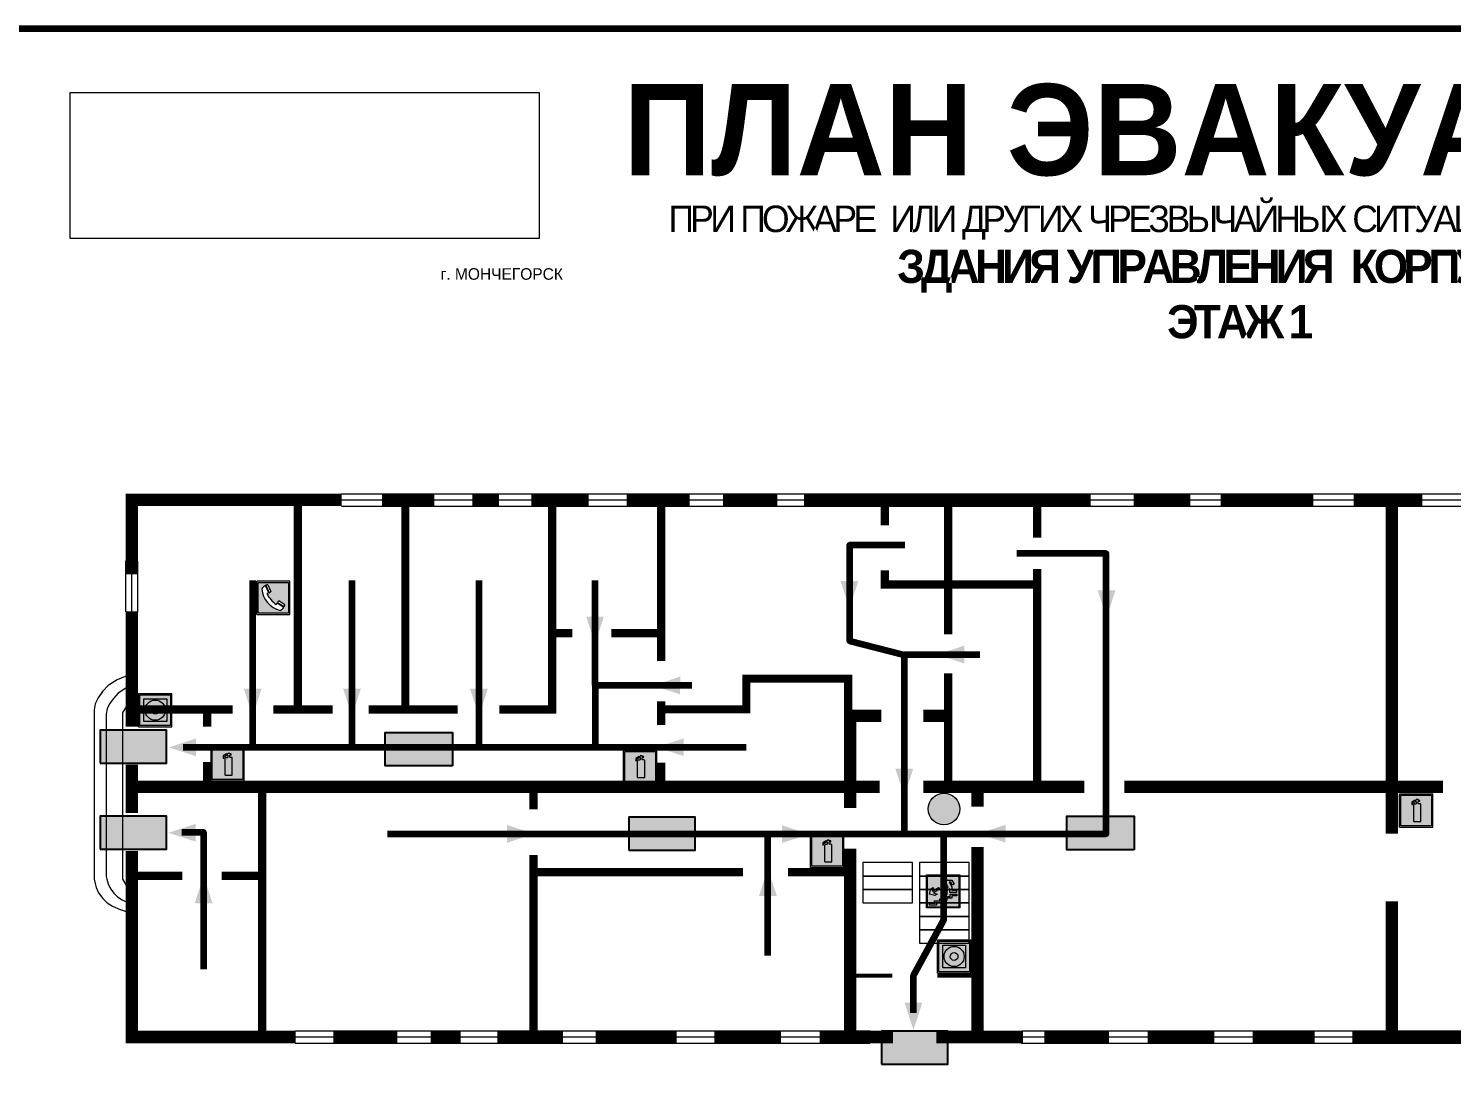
# Model space of a CAD drawing. Header units: millimetres. Extents: x 13810 to 67229, y 12374 to 21950.
# Drawn here: x 19435.7 to 19778.9, y 18827.7 to 19081.5 of the extents above; entities that cross this region are included whole.
import ezdxf

# ---------------------------------------------------------------- set-up
doc = ezdxf.new("R2010")
doc.units = ezdxf.units.MM
doc.layers.add('План_Штампы', color=7, linetype='Continuous')
doc.styles.add('обычный', font='arial.ttf')
picture_1 = doc.add_image_def('image1.jpg', size_in_pixel=(337, 105))

# ---------------------------------------------------------------- blocks, each defined once
blk = doc.blocks.new('A$C7B4425F7')
at = {"true_color": 0xffffff}
blk.add_hatch(color=7, dxfattribs=at).paths.add_polyline_path([(0, 0), (-16, 0), (-16, -8), (0, -8)])
h = blk.add_hatch(color=126)
h.paths.add_polyline_path([(-0.2, -0.2), (-15.8, -0.2), (-15.8, -7.8), (-0.2, -7.8)])
h.paths.add_polyline_path([(-11.76, -2.03), (-11.76, -3.66), (-11.17, -3.66, -0.568275), (-11.17, -6.18), (-12.58, -6.18), (-12.58, -2.03)], flags=16)
h.paths.add_polyline_path([(-13.33, -4.12, -0.495768), (-13.59, -6.18), (-15.03, -6.18), (-15.03, -2.03), (-13.59, -2.03, -0.487973)], flags=16)
h.paths.add_polyline_path([(-10.25, -2.03), (-9.48, -2.03), (-9.48, -6.18), (-10.25, -6.18)], flags=16)
h.paths.add_polyline_path([(-13.84, -3.69), (-14.24, -3.69), (-14.24, -3.03), (-13.9, -3.03, -0.692621)], flags=0)
h.paths.add_polyline_path([(-9.15, -2.03), (-8.4, -2.03), (-8.04, -3.07), (-7.68, -2.03), (-6.93, -2.03), (-7.64, -4.1), (-6.93, -6.18), (-7.68, -6.18), (-8.04, -5.14), (-8.4, -6.18), (-9.15, -6.18), (-8.44, -4.1)], flags=16)
h.paths.add_polyline_path([(-11.76, -4.46), (-11.42, -4.46, -0.692621), (-11.36, -5.12), (-11.76, -5.12)], flags=0)
h.paths.add_polyline_path([(-13.9, -5.2), (-14.24, -5.2), (-14.24, -4.55), (-13.84, -4.55, -0.708038)], flags=0)
edge = h.paths.add_edge_path(flags=16)
edge.add_ellipse((-5.51, -4.08), major_axis=(0, 2.05), ratio=0.586184, start_angle=0, end_angle=360)
edge = h.paths.add_edge_path(flags=0)
edge.add_ellipse((-5.51, -4.08), major_axis=(0, 1.14), ratio=0.454828, start_angle=0, end_angle=360)
h.paths.add_polyline_path([(-4.13, -4.96, 0.377264), (-3.48, -4.52, 0.0555), (-3.16, -2.03), (-1.66, -2.03), (-1.66, -4.96), (-0.96, -4.96), (-0.96, -7.01), (-1.75, -7.01), (-1.75, -6.18), (-3.3, -6.18), (-3.3, -7.02), (-4.13, -7.02)], flags=16)
h.paths.add_polyline_path([(-2.73, -2.91), (-2.28, -2.91), (-2.28, -4.96), (-3.05, -4.96, 0.079136)], flags=0)
at = {"color": 126}
blk.add_lwpolyline([(-16, -8), (0, -8), (0, 0), (-16, 0)], close=True, dxfattribs=at)
blk = doc.blocks.new('A$C32E8229D')
at = {"true_color": 0xffffff}
blk.add_hatch(color=7, dxfattribs=at).paths.add_polyline_path([(0, 0), (0, -8), (16, -8), (16, 0)])
h = blk.add_hatch(color=126)
h.paths.add_polyline_path([(0.2, -0.2), (15.8, -0.2), (15.8, -7.8), (0.2, -7.8)])
h.paths.add_polyline_path([(13.49, -2.05), (12.08, -2.05), (11.37, -2.63, 0.162397), (11.29, -2.84), (11.29, -3.63), (10.35, -3.63), (10.35, -4.05), (11.68, -4.05), (11.68, -3.48), (12.26, -4.28), (11.29, -5.1), (11.29, -6.78), (11.85, -6.78), (11.85, -5.44), (12.8, -4.64), (12.8, -5.94), (14.46, -5.94), (14.46, -5.39), (13.45, -5.39), (13.45, -3.97), (12.46, -2.59), (13.15, -2.59), (13.69, -3.34), (14.18, -3)], flags=16)
h.paths.add_polyline_path([(10.74, -1.82, 1), (11.8, -1.82, 1)], flags=16)
h.paths.add_polyline_path([(9.39, -3.59), (5.99, -3.59), (6.56, -3.03), (5.91, -3.03), (5.1, -3.83), (5.91, -4.64), (6.56, -4.64), (5.99, -4.09), (9.39, -4.09)], flags=16)
h.paths.add_polyline_path([(4.29, -1.08), (1.72, -1.08), (1.72, -6.6), (4.29, -6.6)], flags=16)
at = {"color": 126}
blk.add_lwpolyline([(16, -8), (0, -8), (0, 0), (16, 0)], close=True, dxfattribs=at)
blk = doc.blocks.new('A$C54414219')
at = {"true_color": 0xffffff}
h = blk.add_hatch(color=7, dxfattribs=at)
h.paths.add_polyline_path([(2.39, -9.45), (2.39, -18.3), (11.23, -18.3), (11.23, -9.45)], flags=0)
h.paths.add_polyline_path([(10.71, -13.87, -1), (2.92, -13.87, -1)], flags=0)
h.paths.add_polyline_path([(8.3, -13.87, -1), (5.33, -13.87, -1)], flags=0)
h.paths.add_polyline_path([(0.41, -7.47), (0.41, -20.27), (13.21, -20.27), (13.21, -7.47)])
h.paths.add_polyline_path([(0.92, -19.77), (12.71, -19.77), (12.71, -7.98), (0.92, -7.98)], flags=16)
h.paths.add_polyline_path([(11.23, -9.45), (11.23, -18.3), (2.39, -18.3), (2.39, -9.45)], flags=0)
at = {"lineweight": 5}
h = blk.add_hatch(color=242, dxfattribs=at)
h.paths.add_polyline_path([(12.71, -7.98), (0.92, -7.98), (0.92, -19.77), (12.71, -19.77)])
h.paths.add_polyline_path([(11.23, -18.3), (2.39, -18.3), (2.39, -9.45), (11.23, -9.45)], flags=16)
h.paths.add_polyline_path([(10.71, -13.87, -1), (2.92, -13.87, -1)], flags=0)
h.paths.add_polyline_path([(8.3, -13.87, -1), (5.33, -13.87, -1)], flags=0)
at = {"true_color": 0xffffff}
h = blk.add_hatch(color=7, dxfattribs=at)
h.paths.add_polyline_path([(2.39, -9.45), (2.39, -18.3), (11.23, -18.3), (11.23, -9.45)])
h.paths.add_polyline_path([(10.71, -13.87, -1), (2.92, -13.87, -1)], flags=16)
h.paths.add_polyline_path([(8.3, -13.87, -1), (5.33, -13.87, -1)], flags=0)
at = {"lineweight": 5}
h = blk.add_hatch(color=242, dxfattribs=at)
h.paths.add_polyline_path([(2.92, -13.87, 1), (10.71, -13.87, 1)])
h.paths.add_polyline_path([(8.3, -13.87, -1), (5.33, -13.87, -1)], flags=16)
at = {"color": 242, "lineweight": 5}
for p, q in [((0.41, -20.27), (0.41, -7.47)), ((0.41, -7.47), (13.21, -7.47)), ((0.41, -7.47), (13.21, -7.47)), ((13.21, -20.27), (13.21, -7.47)), ((0.41, -20.27), (13.21, -20.27))]:
    blk.add_line(p, q, dxfattribs=at)
for points in [[(0.92, -7.98), (12.71, -7.98), (12.71, -19.77), (0.92, -19.77)], [(2.39, -9.45), (11.23, -9.45), (11.23, -18.3), (2.39, -18.3)]]:
    blk.add_lwpolyline(points, close=True, dxfattribs=at)
for radius in [3.89, 1.49]:
    blk.add_circle((6.81, -13.87), radius, dxfattribs=at)
blk = doc.blocks.new('вниз 3')
at = {"lineweight": 0, "true_color": 0xffffff}
h = blk.add_hatch(color=7, dxfattribs=at)
h.dxf.hatch_style = 1
h.paths.add_polyline_path([(40997.5, -4475.69), (40997.25, -4475.28), (40995.76, -4476.15), (40995.97, -4475.23), (40995.39, -4475.56), (40995.05, -4476.83), (40996.33, -4477.17), (40996.91, -4476.83), (40996, -4476.55)], flags=0)
h.paths.add_polyline_path([(40999.81, -4473.95), (41000.22, -4473.95), (41000.64, -4474.67), (41001.03, -4474.43), (41000.46, -4473.49), (41000.42, -4473.49), (40999.43, -4473.49), (40998.68, -4473.92), (40998.68, -4474.57), (40997.88, -4474.57), (40997.88, -4475), (40999.14, -4475), (40999.14, -4474.43), (40999.14, -4474.38), (40999.59, -4475.15), (40998.72, -4475.67), (40998.72, -4477.06), (40999.24, -4477.06), (40999.24, -4475.96), (40999.95, -4475.56), (40999.95, -4476.43), (41001.61, -4476.43), (41001.61, -4475.88), (41000.47, -4475.88), (41000.47, -4475.12)], flags=0)
h.paths.add_polyline_path([(40999.2, -4473.24, 1), (40998.35, -4473.24, 1)], flags=0)
h.paths.add_polyline_path([(41000.46, -4477.26), (41001.69, -4477.26), (41001.69, -4476.84), (41000.03, -4476.84), (41000.03, -4477.39), (40998.78, -4477.39), (40998.78, -4477.95), (40997.53, -4477.95), (40997.53, -4478.5), (40996.29, -4478.5), (40996.29, -4479.06), (40995.05, -4479.06), (40995.05, -4479.48), (40995.29, -4479.48), (40996.72, -4479.48), (40996.72, -4478.92), (40997.97, -4478.92), (40997.97, -4478.36), (40999.2, -4478.36), (40999.2, -4477.81), (41000.46, -4477.81)], flags=0)
h.paths.add_polyline_path([(41002.37, -4472.17), (40994.37, -4472.17), (40994.37, -4480.17), (41002.37, -4480.17)])
h.paths.add_polyline_path([(41002.16, -4479.96), (40994.57, -4479.96), (40994.57, -4472.37), (41002.16, -4472.37)], flags=16)
h.paths.add_polyline_path([(41001.61, -4475.88), (41001.61, -4476.43), (40999.95, -4476.43), (40999.95, -4475.56), (40999.24, -4475.96), (40999.24, -4477.06), (40998.72, -4477.06), (40998.72, -4475.67), (40999.59, -4475.15), (40999.14, -4474.38), (40999.14, -4474.43), (40999.14, -4475), (40997.88, -4475), (40997.88, -4474.57), (40998.68, -4474.57), (40998.68, -4473.92), (40999.43, -4473.49), (41000.42, -4473.49), (41000.46, -4473.49), (41001.03, -4474.43), (41000.64, -4474.67), (41000.22, -4473.95), (40999.81, -4473.95), (41000.47, -4475.12), (41000.47, -4475.88)], flags=0)
h.paths.add_polyline_path([(41001.69, -4476.84), (41001.69, -4477.26), (41000.46, -4477.26), (41000.46, -4477.81), (40999.2, -4477.81), (40999.2, -4478.36), (40997.97, -4478.36), (40997.97, -4478.92), (40996.72, -4478.92), (40996.72, -4479.48), (40995.05, -4479.48), (40995.05, -4479.06), (40996.29, -4479.06), (40996.29, -4478.5), (40997.53, -4478.5), (40997.53, -4477.95), (40998.78, -4477.95), (40998.78, -4477.39), (41000.03, -4477.39), (41000.03, -4476.84)], flags=0)
h.paths.add_polyline_path([(40998.35, -4473.24, -1), (40999.2, -4473.24, -1)], flags=0)
h.paths.add_polyline_path([(40997.5, -4475.69), (40996, -4476.55), (40996.91, -4476.83), (40996.33, -4477.17), (40995.05, -4476.83), (40995.39, -4475.56), (40995.97, -4475.23), (40995.76, -4476.15), (40997.25, -4475.28)], flags=0)
at = {"lineweight": 0}
h = blk.add_hatch(color=126, dxfattribs=at)
h.dxf.hatch_style = 1
h.paths.add_polyline_path([(41002.16, -4472.37), (40994.57, -4472.37), (40994.57, -4479.96), (41002.16, -4479.96)])
h.paths.add_polyline_path([(40995.97, -4475.23), (40995.76, -4476.15), (40997.25, -4475.28), (40997.5, -4475.69), (40996, -4476.55), (40996.91, -4476.83), (40996.33, -4477.17), (40995.05, -4476.83), (40995.39, -4475.56)], flags=16)
h.paths.add_polyline_path([(40997.88, -4474.57), (40998.68, -4474.57), (40998.68, -4473.92), (40999.43, -4473.49), (41000.42, -4473.49), (41000.46, -4473.49), (41001.03, -4474.43), (41000.64, -4474.67), (41000.22, -4473.95), (40999.81, -4473.95), (41000.47, -4475.12), (41000.47, -4475.88), (41001.61, -4475.88), (41001.61, -4476.43), (40999.95, -4476.43), (40999.95, -4475.56), (40999.24, -4475.96), (40999.24, -4477.06), (40998.72, -4477.06), (40998.72, -4475.67), (40999.59, -4475.15), (40999.14, -4474.38), (40999.14, -4474.43), (40999.14, -4475), (40997.88, -4475)], flags=16)
h.paths.add_polyline_path([(40998.35, -4473.24, -1), (40999.2, -4473.24, -1)], flags=16)
h.paths.add_polyline_path([(40997.53, -4477.95), (40998.78, -4477.95), (40998.78, -4477.39), (41000.03, -4477.39), (41000.03, -4476.84), (41001.69, -4476.84), (41001.69, -4477.26), (41000.46, -4477.26), (41000.46, -4477.81), (40999.2, -4477.81), (40999.2, -4478.36), (40997.97, -4478.36), (40997.97, -4478.92), (40996.72, -4478.92), (40996.72, -4479.48), (40995.05, -4479.48), (40995.05, -4479.06), (40996.29, -4479.06), (40996.29, -4478.5), (40997.53, -4478.5)], flags=16)
at = {"lineweight": 0, "true_color": 0xffffff}
h = blk.add_hatch(color=7, dxfattribs=at)
h.dxf.hatch_style = 1
h.paths.add_polyline_path([(40999.2, -4473.24, 1), (40998.35, -4473.24, 1)])
h.paths.add_polyline_path([(40999.81, -4473.95), (41000.22, -4473.95), (41000.64, -4474.67), (41001.03, -4474.43), (41000.46, -4473.49), (41000.42, -4473.49), (40999.43, -4473.49), (40998.68, -4473.92), (40998.68, -4474.57), (40997.88, -4474.57), (40997.88, -4475), (40999.14, -4475), (40999.14, -4474.43), (40999.14, -4474.38), (40999.59, -4475.15), (40998.72, -4475.67), (40998.72, -4477.06), (40999.24, -4477.06), (40999.24, -4475.96), (40999.95, -4475.56), (40999.95, -4476.43), (41001.61, -4476.43), (41001.61, -4475.88), (41000.47, -4475.88), (41000.47, -4475.12)])
h.paths.add_polyline_path([(40999.2, -4477.81), (41000.46, -4477.81), (41000.46, -4477.26), (41001.69, -4477.26), (41001.69, -4476.84), (41000.03, -4476.84), (41000.03, -4477.39), (40998.78, -4477.39), (40998.78, -4477.95), (40997.53, -4477.95), (40997.53, -4478.5), (40996.29, -4478.5), (40996.29, -4479.06), (40995.05, -4479.06), (40995.05, -4479.48), (40995.29, -4479.48), (40996.72, -4479.48), (40996.72, -4478.92), (40997.97, -4478.92), (40997.97, -4478.36), (40999.2, -4478.36)])
h.paths.add_polyline_path([(40997.5, -4475.69), (40997.25, -4475.28), (40995.76, -4476.15), (40995.97, -4475.23), (40995.39, -4475.56), (40995.05, -4476.83), (40996.33, -4477.17), (40996.91, -4476.83), (40996, -4476.55)])
at = {"color": 126, "lineweight": 0}
for points in [[(40994.37, -4472.17), (41002.37, -4472.17), (41002.37, -4480.17), (40994.37, -4480.17)], [(40994.57, -4472.37), (41002.16, -4472.37), (41002.16, -4479.96), (40994.57, -4479.96)]]:
    blk.add_lwpolyline(points, close=True, dxfattribs=at)
for points in [[(40995.05, -4476.83), (40995.39, -4475.56), (40995.97, -4475.23), (40995.76, -4476.15), (40997.25, -4475.28), (40997.5, -4475.69), (40996, -4476.55), (40996.91, -4476.83), (40996.33, -4477.17), (40995.05, -4476.83)], [(40999.14, -4474.43), (40999.14, -4475), (40997.88, -4475), (40997.88, -4474.57), (40998.68, -4474.57), (40998.68, -4473.92), (40999.43, -4473.49), (41000.42, -4473.49), (41000.46, -4473.49), (41001.03, -4474.43), (41000.64, -4474.67), (41000.22, -4473.95), (40999.81, -4473.95), (41000.47, -4475.12), (41000.47, -4475.88), (41001.61, -4475.88), (41001.61, -4476.43), (40999.95, -4476.43), (40999.95, -4475.56), (40999.24, -4475.96), (40999.24, -4477.06), (40998.72, -4477.06), (40998.72, -4475.67), (40999.59, -4475.15), (40999.14, -4474.38), (40999.14, -4474.43)], [(40995.29, -4479.48), (40995.05, -4479.48), (40995.05, -4479.06), (40996.29, -4479.06), (40996.29, -4478.5), (40997.53, -4478.5), (40997.53, -4477.95), (40998.78, -4477.95), (40998.78, -4477.39), (41000.03, -4477.39), (41000.03, -4476.84), (41001.69, -4476.84), (41001.69, -4477.26), (41000.46, -4477.26), (41000.46, -4477.81), (40999.2, -4477.81), (40999.2, -4478.36), (40997.97, -4478.36), (40997.97, -4478.92), (40996.72, -4478.92), (40996.72, -4479.48), (40995.05, -4479.48)]]:
    blk.add_lwpolyline(points, dxfattribs=at)
blk.add_circle((40998.77, -4473.24), 0.426, dxfattribs=at)
blk = doc.blocks.new('A$C3AD82952')
at = {"true_color": 0xf5f5ff}
h = blk.add_hatch(color=7, dxfattribs=at)
h.dxf.hatch_style = 1
h.paths.add_polyline_path([(8.21, 8.73, 0.414214), (7.89, 9.05), (7.22, 9.05), (7.22, 9.92), (7.59, 9.92, 1), (7.57, 10.36), (7.22, 10.36), (7.22, 10.6), (6.43, 10.6), (6.43, 10.36), (6.01, 10.36), (4.74, 9.59), (4.74, 8.69), (4.98, 8.73), (4.98, 9.26), (6.12, 9.91), (6.43, 9.91), (6.43, 9.05), (5.76, 9.05, 0.414214), (5.44, 8.73), (5.44, 2.2), (8.21, 2.2)], flags=0)
h.paths.add_polyline_path([(12.8, 12.8), (0, 12.8), (0, 0), (12.8, 0)])
h.paths.add_polyline_path([(0.51, 12.29), (12.29, 12.29), (12.29, 0.51), (0.51, 0.51)], flags=16)
h.paths.add_polyline_path([(4.74, 9.59), (6.01, 10.36), (6.43, 10.36), (6.43, 10.6), (7.22, 10.6), (7.22, 10.36), (7.59, 10.36, -0.94586), (7.59, 9.92), (7.22, 9.92), (7.22, 9.05), (7.89, 9.05, -0.414214), (8.21, 8.73), (8.21, 2.2), (5.44, 2.2), (5.44, 8.73, -0.414214), (5.76, 9.05), (6.43, 9.05), (6.43, 9.91), (6.12, 9.91), (4.98, 9.26), (4.98, 8.73), (4.74, 8.69)], flags=0)
h = blk.add_hatch(color=242)
h.dxf.hatch_style = 1
h.paths.add_polyline_path([(12.29, 12.29), (0.51, 12.29), (0.51, 0.51), (12.29, 0.51)])
h.paths.add_polyline_path([(4.74, 8.69), (4.74, 9.59), (6.01, 10.36), (6.43, 10.36), (6.43, 10.6), (7.22, 10.6), (7.22, 10.36), (7.59, 10.36, -0.94586), (7.59, 9.92), (7.22, 9.92), (7.22, 9.05), (7.89, 9.05, -0.414214), (8.21, 8.73), (8.21, 2.2), (5.44, 2.2), (5.44, 8.73, -0.414214), (5.76, 9.05), (6.43, 9.05), (6.43, 9.91), (6.12, 9.91), (4.98, 9.26), (4.98, 8.73)], flags=16)
h = blk.add_hatch(color=7, dxfattribs=at)
h.dxf.hatch_style = 1
h.paths.add_polyline_path([(8.21, 8.73, 0.414214), (7.89, 9.05), (7.22, 9.05), (7.22, 9.92), (7.59, 9.92, 1), (7.57, 10.36), (7.22, 10.36), (7.22, 10.6), (6.43, 10.6), (6.43, 10.36), (6.01, 10.36), (4.74, 9.59), (4.74, 8.69), (4.98, 8.73), (4.98, 9.26), (6.12, 9.91), (6.43, 9.91), (6.43, 9.05), (5.76, 9.05, 0.414214), (5.44, 8.73), (5.44, 2.2), (8.21, 2.2)])
at = {"color": 242, "lineweight": 5}
for p, q in [((0, 0), (0, 12.8)), ((0, 12.8), (12.8, 12.8)), ((12.8, 0), (12.8, 12.8)), ((6.01, 10.36), (4.74, 9.59)), ((4.74, 9.59), (4.74, 8.69)), ((4.74, 8.69), (4.98, 8.73)), ((4.98, 9.26), (6.12, 9.91)), ((4.98, 8.73), (4.98, 9.26)), ((5.44, 2.2), (5.44, 8.73)), ((5.76, 9.05), (6.43, 9.05)), ((6.01, 10.36), (6.43, 10.36)), ((6.12, 9.91), (6.43, 9.91)), ((7.22, 10.6), (6.43, 10.6)), ((6.43, 10.6), (6.43, 10.36)), ((6.43, 9.91), (6.43, 9.05)), ((7.22, 10.36), (7.22, 10.6)), ((7.59, 10.36), (7.22, 10.36)), ((7.22, 9.05), (7.22, 9.92)), ((7.59, 9.92), (7.22, 9.92)), ((7.89, 9.05), (7.22, 9.05)), ((8.21, 2.2), (8.21, 8.73)), ((0, 0), (12.8, 0)), ((5.44, 2.2), (8.21, 2.2))]:
    blk.add_line(p, q, dxfattribs=at)
blk.add_lwpolyline([(0.51, 12.29), (12.29, 12.29), (12.29, 0.51), (0.51, 0.51)], close=True, dxfattribs=at)
for centre, radius, start, end in [((5.76, 8.73), 0.32, 90, 180), ((7.58, 10.14), 0.223, 273.1875, 86.8125), ((7.89, 8.73), 0.32, 0, 90)]:
    blk.add_arc(centre, radius, start, end, dxfattribs=at)
blk = doc.blocks.new('A$C456E1F9C')
at = {"lineweight": 5}
h = blk.add_hatch(color=242, dxfattribs=at)
h.paths.add_polyline_path([(0.51, -1.47), (0.51, -13.26), (12.29, -13.26), (12.29, -1.47)])
h.paths.add_polyline_path([(5.42, -4.95, -0.254479), (4.78, -5.4), (3.52, -2.53, -0.209735), (4.23, -2.4)], flags=16)
h.paths.add_polyline_path([(8.53, -8.6), (10.87, -10.17), (10.54, -10.76), (8.03, -9.13, -0.192251)], flags=16)
h.paths.add_polyline_path([(4.61, -5.49, 0.005518), (3.87, -5.72, 0.128647), (7.49, -10.01, 0.00809), (7.83, -9.33), (10.47, -10.97, -0.16736), (8.99, -12.25, -0.327862), (1.95, -3.95, -0.166952), (3.36, -2.62)], flags=16)
at = {"color": 242, "lineweight": 5}
for p, q in [((0, -13.77), (0, -0.97)), ((12.8, -0.97), (0, -0.97)), ((4.61, -5.49), (3.36, -2.62)), ((3.52, -2.53), (4.78, -5.4)), ((4.23, -2.4), (5.42, -4.95)), ((12.8, -13.77), (12.8, -0.97)), ((7.83, -9.33), (10.47, -10.97)), ((8.03, -9.13), (10.54, -10.76)), ((10.81, -10.12), (8.53, -8.6)), ((10.54, -10.76), (10.8, -10.3)), ((10.8, -10.3), (10.81, -10.12)), ((0, -13.77), (12.8, -13.77))]:
    blk.add_line(p, q, dxfattribs=at)
blk.add_lwpolyline([(0.51, -1.47), (12.29, -1.47), (12.29, -13.26), (0.51, -13.26)], close=True, dxfattribs=at)
for centre, radius, start, end in [((4.59, -5.34), 2.99, 114.2845, 152.1974), ((11.12, -3.31), 9.19, 183.9915, 256.6009), ((4.02, -3.27), 0.891, 76.3284, 123.7092), ((14.98, -39.1), 35.17, 107.1487, 108.4135), ((4.68, -4.59), 0.824, 276.9621, 334.0723), ((13.86, -0.94), 11.08, 205.5536, 234.8762), ((-13.31, 0.8), 23.44, 332.5487, 334.4027), ((8.94, -9.5), 0.989, 114.4092, 157.9388), ((7.87, -9.46), 3, 291.9291, 329.9329)]:
    blk.add_arc(centre, radius, start, end, dxfattribs=at)
blk = doc.blocks.new('A$C7B8C2D5B')
at = {"lineweight": 0}
h = blk.add_hatch(color=5, dxfattribs=at)
h.dxf.hatch_style = 1
h.paths.add_polyline_path([(1.4, -3.02, 1), (-2.11, -3.02, 1)])
at = {"color": 5, "lineweight": 0}
blk.add_circle((-0.36, -3.02), 1.75, dxfattribs=at)

msp = doc.modelspace()

# ---------------------------------------------------------------- linework, layer by layer
at = {"color": 2, "lineweight": 100}
msp.add_lwpolyline([(19420.36, 19081.52), (20020.36, 19081.52), (20020.36, 18686.52), (19420.36, 18686.52)], close=True, dxfattribs=at)
at = {"lineweight": 0}
for points, const_width in [([(19460.61, 18949.88), (19460.61, 18967.8), (19511.24, 18967.8)], 3), ([(19500.65, 18917.21), (19500.65, 18966.89)], 2), ([(19520.9, 18967.8), (19533.54, 18967.8)], 3), ([(19526.57, 18917.21), (19526.57, 18967.71)], 2), ([(19542.74, 18967.8), (19549.18, 18967.8)], 3), ([(19549.21, 18917.21), (19562.01, 18917.21), (19562.01, 18967.22)], 2), ([(19556.99, 18967.8), (19570.79, 18967.8)], 3), ([(19576.26, 18935.69), (19588.27, 18935.69), (19588.27, 18928.95), (19588.27, 18966.58)], 2), ([(19579.98, 18967.8), (19595.16, 18967.8)], 3), ([(19603.2, 18967.8), (19616.31, 18967.8)], 3), ([(19622.74, 18967.8), (19691.92, 18967.8)], 3), ([(19642.24, 18967.45), (19642.24, 18961.69)], 2), ([(19657.5, 18935.37), (19657.5, 18967.12)], 2), ([(19678.95, 18958.73), (19678.95, 18967.55)], 2), ([(19702.29, 18967.8), (19715.89, 18967.8)], 3), ([(19723.26, 18967.8), (19745.61, 18967.8)], 3), ([(19755.29, 18967.8), (19771.88, 18967.8)], 3), ([(19764.53, 18887.26), (19764.53, 18967.8)], 3), ([(19642.24, 18950.84), (19642.24, 18947.38), (19678.95, 18947.38), (19678.95, 18951.17)], 2), ([(19678.95, 18947.38), (19678.95, 18898.65)], 2), ([(19460.61, 18913.09), (19460.61, 18940.96)], 3), ([(19562.01, 18935.69), (19566.89, 18935.69)], 2), ([(19588.27, 18917.28), (19608.82, 18917.28), (19608.82, 18924.68), (19633.4, 18924.68), (19633.4, 18915.74)], 2), ([(19657.5, 18925.99), (19657.5, 18899.18)], 2), ([(19460.62, 18917.21), (19484.9, 18917.21)], 2), ([(19478.76, 18917.86), (19478.76, 18913.14)], 2), ([(19494.75, 18917.21), (19509.02, 18917.21)], 2), ([(19517.72, 18917.21), (19539.21, 18917.21)], 2), ([(19588.27, 18919.25), (19588.27, 18913.49)], 2), ([(19633.89, 18893.48), (19633.89, 18915.74), (19641.36, 18915.74)], 3), ([(19651.53, 18915.74), (19657.5, 18915.74)], 3), ([(19460.61, 18903.9), (19460.61, 18892.24)], 3), ([(19478.76, 18904.59), (19478.76, 18899.19)], 2), ([(19588.27, 18904.44), (19588.27, 18899.18)], 2), ([(19641.01, 18898.57), (19460.61, 18898.57)], 3), ([(19492.01, 18897.98), (19492.01, 18838.23), (19492.01, 18877.1), (19482.3, 18877.1)], 2), ([(19557.49, 18898.57), (19557.49, 18893.18)], 2), ([(19651.52, 18898.57), (19690.37, 18898.57)], 3), ([(19664.56, 18898.57), (19664.56, 18893.82)], 3), ([(19700.01, 18898.57), (19776.84, 18898.57)], 3), ([(19460.61, 18883.1), (19460.61, 18838.25), (19461.95, 18838.25)], 3), ([(19633.89, 18838.25), (19633.89, 18883.67)], 3), ([(19664.56, 18884.07), (19664.56, 18838.25)], 3), ([(19557.49, 18838.25), (19557.49, 18882.18)], 2), ([(19460.61, 18877.1), (19472.78, 18877.1)], 2), ([(19557.55, 18878.02), (19608.03, 18878.02)], 2), ([(19618.87, 18878.02), (19633.91, 18878.02)], 2), ([(19764.53, 18838.25), (19764.53, 18870.96)], 3), ([(19634.57, 18853.02), (19644.04, 18853.02)], 1), ([(19654.9, 18853.02), (19664.08, 18853.02)], 1), ([(19500.11, 18838.25), (19461.11, 18838.25)], 3), ([(19524.64, 18838.25), (19509.16, 18838.25)], 3), ([(19539.88, 18838.25), (19532.66, 18838.25)], 3), ([(19564.56, 18838.25), (19548.73, 18838.25)], 3), ([(19592.03, 18838.25), (19572.47, 18838.25)], 3), ([(19617.17, 18838.25), (19601.11, 18838.25)], 3), ([(19644.17, 18838.25), (19626.48, 18838.25)], 3), ([(19675.6, 18838.25), (19654.65, 18838.25)], 3), ([(19696.32, 18838.25), (19680.72, 18838.25)], 3), ([(19721.69, 18838.25), (19705.63, 18838.25)], 3), ([(19745.9, 18838.25), (19731, 18838.25)], 3), ([(19784.68, 18838.25), (19754.99, 18838.25)], 3)]:
    msp.add_lwpolyline(points, dxfattribs=dict(at, const_width=const_width))
for points in [[(19511.14, 18966.33), (19957.44, 18966.33)], [(19511.19, 18969.26), (19957.49, 18969.26)], [(19511.24, 18967.8), (19957.54, 18967.8)], [(19459.15, 18940.83), (19459.15, 18953.08)], [(19460.61, 18940.96), (19460.61, 18953.21)], [(19462.05, 18940.76), (19462.05, 18953.01)], [(19459.93, 18925.63), (19457.02, 18924.43), (19454.88, 18923.04), (19453.49, 18921.58), (19452.43, 18920.03), (19451.72, 18918.62), (19451.51, 18917.15), (19451.51, 18876.31), (19451.63, 18875.56), (19452.01, 18874.29), (19452.58, 18873.05), (19453.63, 18871.65), (19454.68, 18870.63), (19455.94, 18869.77), (19457.76, 18868.98), (19459.69, 18868.37)], [(19461.66, 18923.4), (19459.17, 18922.37), (19457.32, 18921.18), (19456.13, 18919.92), (19455.22, 18918.59), (19454.62, 18917.38), (19454.43, 18916.12), (19454.43, 18911.16)], [(19459.44, 18874.54), (19458.44, 18876.33), (19458.44, 18916.55), (19459.28, 18917.89)], [(19454.43, 18911.16), (19454.43, 18876.94), (19454.54, 18876.3), (19454.86, 18875.21), (19455.35, 18874.14), (19456.25, 18872.93), (19457.15, 18872.06), (19458.24, 18871.33), (19459.8, 18870.64), (19461.46, 18870.12)], [(19500.05, 18839.73), (19638.71, 18839.73)], [(19675.26, 18839.74), (19889.18, 18839.74)], [(19499.96, 18836.78), (19638.62, 18836.78)], [(19500.11, 18838.25), (19638.77, 18838.25)], [(19675.12, 18836.77), (19889.04, 18836.77)], [(19675.6, 18838.25), (19889.52, 18838.25)]]:
    msp.add_lwpolyline(points, dxfattribs=at)
at = {"color": 126, "lineweight": 100, "true_color": 0x008754}
for points in [[(19647.06, 18956.89), (19633.74, 18956.89), (19633.74, 18933.84), (19646.9, 18930.46)], [(19522.25, 18887.25), (19695.64, 18887.25), (19695.64, 18954.87), (19674.11, 18954.87)], [(19489.78, 18908.12), (19489.78, 18948.33)], [(19513.74, 18908.12), (19513.74, 18948.33)], [(19544.36, 18908.12), (19544.36, 18948.33)], [(19572.33, 18923.07), (19572.33, 18948.33)], [(19665.18, 18930.46), (19646.9, 18930.46), (19646.9, 18887.25)], [(19595.69, 18923.07), (19572.33, 18923.07), (19572.33, 18908.12)], [(19473, 18908.12), (19608.8, 18908.12)], [(19472.64, 18887.69), (19477.88, 18887.69), (19477.88, 18854.57)], [(19613.95, 18887.25), (19613.95, 18857.94)], [(19649.14, 18844.06), (19649.14, 18853.05), (19656.46, 18866.53), (19656.46, 18887.25)]]:
    msp.add_lwpolyline(points, dxfattribs=at)
at = {"lineweight": 0}
for points in [[(19636.96, 18877.07), (19648.93, 18877.07), (19648.93, 18880.31), (19636.96, 18880.31)], [(19636.96, 18873.82), (19648.93, 18873.82), (19648.93, 18877.07), (19636.96, 18877.07)], [(19650.61, 18877.07), (19662.58, 18877.07), (19662.58, 18880.31), (19650.61, 18880.31)], [(19650.61, 18873.82), (19662.58, 18873.82), (19662.58, 18877.07), (19650.61, 18877.07)], [(19636.96, 18870.58), (19648.93, 18870.58), (19648.93, 18873.82), (19636.96, 18873.82)], [(19650.61, 18870.58), (19662.58, 18870.58), (19662.58, 18873.82), (19650.61, 18873.82)], [(19650.61, 18867.34), (19662.58, 18867.34), (19662.58, 18870.58), (19650.61, 18870.58)], [(19650.61, 18864.1), (19662.58, 18864.1), (19662.58, 18867.34), (19650.61, 18867.34)], [(19650.61, 18860.86), (19662.58, 18860.86), (19662.58, 18864.1), (19650.61, 18864.1)]]:
    msp.add_lwpolyline(points, close=True, dxfattribs=at)
at = {"layer": 'План_Штампы', "color": 126, "true_color": 0x008754}
for points in [[(19631.55, 18948.22), (19635.84, 18948.21), (19633.72, 18941.63)], [(19693.57, 18945.98), (19697.86, 18945.97), (19695.73, 18939.38)], [(19570.17, 18939.67), (19574.46, 18939.66), (19572.33, 18933.08)], [(19661.4, 18932.64), (19661.39, 18928.35), (19654.81, 18930.47)], [(19592.87, 18925.18), (19592.85, 18920.89), (19586.27, 18923.02)], [(19487.59, 18922.25), (19491.88, 18922.24), (19489.75, 18915.65)], [(19511.55, 18922.25), (19515.84, 18922.24), (19513.71, 18915.65)], [(19542.17, 18922.25), (19546.46, 18922.24), (19544.33, 18915.65)], [(19476.09, 18910.26), (19476.08, 18905.97), (19469.5, 18908.1)], [(19593.74, 18910.29), (19593.73, 18906), (19587.15, 18908.13)], [(19644.77, 18902.96), (19649.07, 18902.95), (19646.94, 18896.37)], [(19476.01, 18889.67), (19476, 18885.37), (19469.41, 18887.5)], [(19551.11, 18885.1), (19551.12, 18889.39), (19557.71, 18887.27)], [(19617.39, 18885.02), (19617.4, 18889.31), (19623.98, 18887.18)], [(19671.35, 18889.45), (19671.33, 18885.16), (19664.75, 18887.29)], [(19480.06, 18870.52), (19475.77, 18870.53), (19477.9, 18877.11)], [(19616.18, 18872.25), (19611.88, 18872.26), (19614.01, 18878.85)], [(19646.98, 18846.53), (19651.27, 18846.52), (19649.14, 18839.94)]]:
    msp.add_solid(points, dxfattribs=at)

# ---------------------------------------------------------------- block references
for name, p, xscale, yscale, zscale in [('A$C456E1F9C', (19490.74, 18948.8), 0.625, 0.625, 0.625), ('A$C54414219', (19461.98, 18925.76), 0.625, 0.625, 0.625), ('A$C3AD82952', (19479.69, 18900.04), 0.625, 0.625, 0.625), ('A$C3AD82952', (19579.2, 18899.46), 0.625, 0.625, 0.625), ('A$C7B8C2D5B', (19657.27, 18899.83), 2.177419353276491, 2.177419353276491, 2.177419353276491), ('A$C3AD82952', (19766.4, 18888.87), 0.625, 0.625, 0.625), ('A$C3AD82952', (19624.33, 18879.11), 0.625, 0.625, 0.625), ('A$C54414219', (19654.69, 18866.33), 0.625, 0.625, 0.625)]:
    msp.add_blockref(name, p, dxfattribs=dict(xscale=xscale, yscale=yscale, zscale=zscale))
at = {"color": 126, "true_color": 0x008754}
msp.add_blockref('вниз 3', (-21342.05, 23349.56), dxfattribs=at)
at = {"layer": 'План_Штампы'}
for p in [(19468.92, 18912.26), (19468.92, 18891.55), (19657.41, 18839.69)]:
    msp.add_blockref('A$C7B4425F7', p, dxfattribs=at)
at = {"layer": 'План_Штампы', "color": 126, "true_color": 0x008754, "xscale": 1.012510887696, "yscale": 1.012510887696, "zscale": 1.012510887696, "rotation": 359.9978653237144}
for p in [(19521.72, 18911.72), (19686.15, 18891.48)]:
    msp.add_blockref('A$C32E8229D', p, dxfattribs=at)
at = {"layer": 'План_Штампы', "color": 126, "true_color": 0x008754, "xscale": -1}
msp.add_blockref('A$C32E8229D', (19596.44, 18891.31), dxfattribs=at)

# ---------------------------------------------------------------- texts
at = {"lineweight": 0, "style": 'обычный'}
for s, insert, char_height, width, attachment_point in [('{\\fProxima Nova Rg|b1|i0|c204|p2;ПЛАН ЭВАКУАЦИИ}', (19579.2, 19068.11), 22, 493.8901, 1), ('\\pi-8.4,l8.4,t8.4;{\\fProxima Nova Rg|b0|i0|c204|p2;г. МОНЧЕГОРСК\\H1.1997x; }', (19549.83, 19022.28), 2.8, 126.6484, 5)]:
    msp.add_mtext(s, dxfattribs=dict(at, insert=insert, char_height=char_height, width=width, attachment_point=attachment_point))
at = {"color": 0, "lineweight": 0, "insert": (19727.51, 19033.41), "char_height": 8, "width": 449.2158, "attachment_point": 5, "style": 'обычный'}
msp.add_mtext('{\\fArial Black|b1|i0|c204|p34;\\H2x;\\T0.85;  \\fArial Narrow|b0|i0|c204|p34;\\H0.8x;\\W0.9;\\P\\fProxima Nova Rg|b0|i0|c204|p2;\\H0.5x;\\W1;\\C256;ПРИ ПОЖАРЕ  ИЛИ ДРУГИХ ЧРЕЗВЫЧАЙНЫХ СИТУАЦИЯХ  ИЗ ПОМЕЩЕНИЙ \\fProxima Nova Rg|b1|i0|c204|p2;\\H1.25x;\\PЗДАНИЯ УПРАВЛЕНИЯ \\fProxima Nova Rg|b1|i0|c0|p2; \\fProxima Nova Rg|b1|i0|c204|p2;КОРПУС №4   \\fProxima Nova Rg|b1|i0|c0|p2;\\P\\fProxima Nova Rg|b1|i0|c204|p2;ЭТАЖ \\fProxima Nova Rg|b1|i0|c0|p2;1}', dxfattribs=at)

# ---------------------------------------------------------------- pictures from other files: only their frames are drawn
at = {"color": 7, "lineweight": 0, "true_color": 0xf5f5ff}
image = msp.add_image(picture_1, insert=(19445.72, 19030.87), size_in_units=(113.11, 35.24), dxfattribs=at)
image.dxf.flags = 7

doc.saveas('drawing.dxf')
